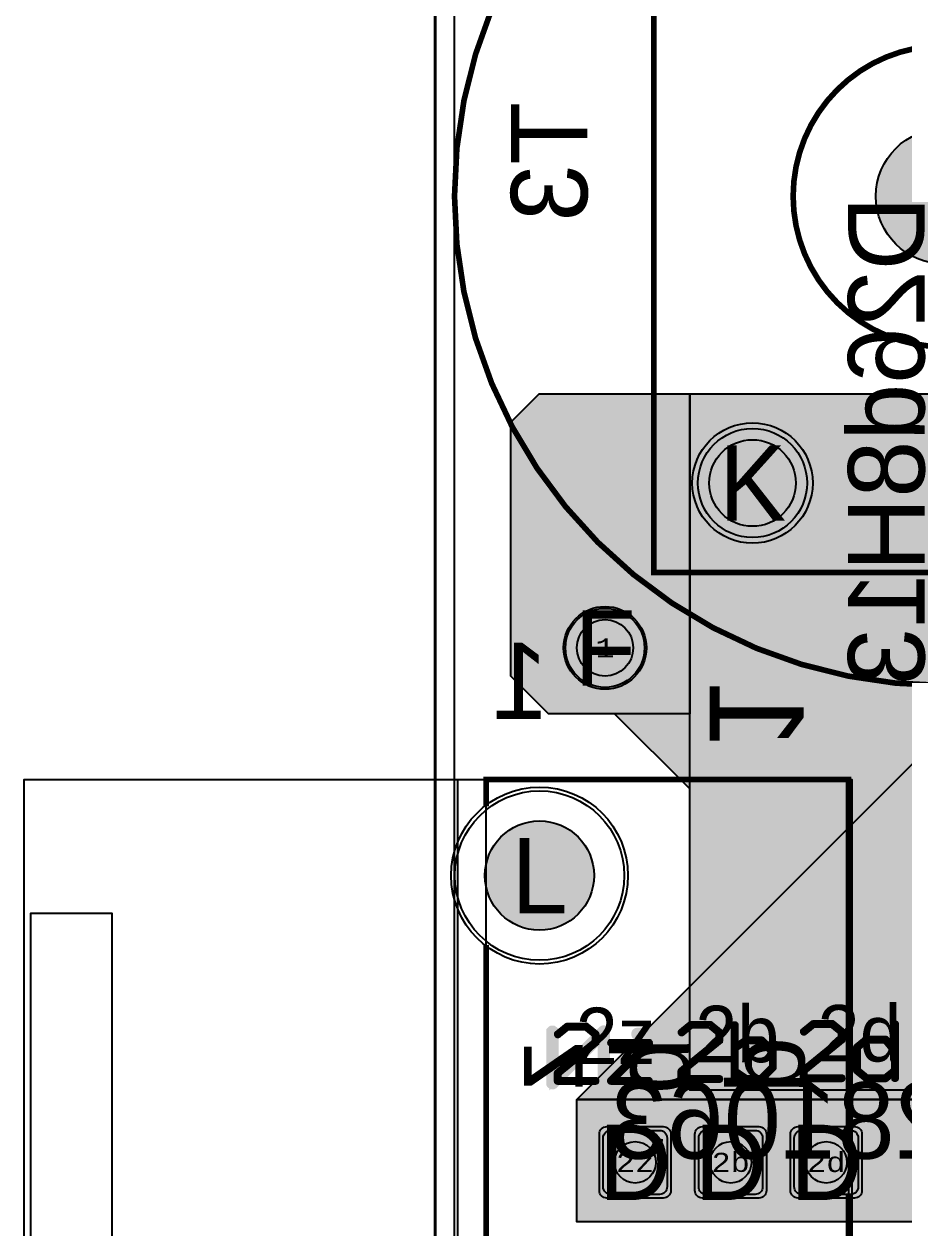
# Model space of a CAD drawing. Extents: x -18 to 179, y -60 to 172.
# Drawn here: x -10.94 to 12.44, y 120.09 to 152.07 of the extents above; entities that cross this region are included whole.
import ezdxf
from ezdxf.enums import TextEntityAlignment as Align

# ---------------------------------------------------------------- set-up
doc = ezdxf.new("R2010")
doc.units = 0
doc.header["$MEASUREMENT"] = 0
for name, color, linetype in [('ASSEMBLY_OUTLINES_BTM', 191, 'CONTINUOUS'), ('ASSEMBLY_PART_NUMBERS_BTM', 191, 'CONTINUOUS'), ('ASSEMBLY_REF_DES_BTM', 191, 'CONTINUOUS'), ('BOARD_OUTLINE', 10, 'CONTINUOUS'), ('DRILL_DRAWING', 21, 'CONTINUOUS'), ('GENERATED_SILKSCREEN_BTM', 255, 'CONTINUOUS'), ('GENERATED_SILKSCREEN_TOP', 140, 'CONTINUOUS'), ('MANUFACTURING_OUTLINES', 10, 'CONTINUOUS'), ('MOUNTING_HOLE_PADS_LAYER14', 150, 'CONTINUOUS'), ('MOUNTING_HOLE_PADS_LAYER15', 230, 'CONTINUOUS'), ('MOUNTING_HOLES_LAYER_BOT17', 42, 'CONTINUOUS'), ('MOUNTING_HOLES_LAYER_TOP', 42, 'CONTINUOUS'), ('PART_HOLES_LAYER_BOTTOM', 30, 'CONTINUOUS'), ('PART_HOLES_LAYER_TOP', 30, 'CONTINUOUS'), ('PART_PADS_LAYER_BOTTOM', 230, 'CONTINUOUS'), ('PART_PADS_LAYER_TOP', 150, 'CONTINUOUS'), ('PIN_NUMBERS_BTM', 8, 'CONTINUOUS'), ('PIN_NUMBERS_TOP', 8, 'CONTINUOUS'), ('PLACEMENT_OUTLINES_BTM', 222, 'CONTINUOUS'), ('PLANE_DATA_LAYER_BOTTOM', 230, 'CONTINUOUS'), ('PLANE_SHAPES_LAYER_BOTTOM', 230, 'CONTINUOUS'), ('ROUTE_BORDER', 151, 'CONTINUOUS'), ('SILKSCREEN_OUTLINES_BTM', 211, 'CONTINUOUS'), ('SILKSCREEN_OUTLINES_TOP', 150, 'CONTINUOUS'), ('SOLDERMASK_PADS_BTM', 102, 'CONTINUOUS'), ('SOLDERMASK_PADS_TOP', 102, 'CONTINUOUS'), ('TRACES_LAYER_TOP', 150, 'CONTINUOUS')]:
    doc.layers.add(name, color=color, linetype=linetype)
doc.styles.add('COURIER_NEW', font='COUR.TTF')
doc.styles.add('VERIBEST_GERBER_0', font='txt')

msp = doc.modelspace()

# ---------------------------------------------------------------- hatches: boundary and pattern name
at = {"layer": 'MOUNTING_HOLES_LAYER_BOT17'}
h = msp.add_hatch(color=256, dxfattribs=at)
edge = h.paths.add_edge_path()
edge.add_arc((13.5, 147.5), 1.8, 0, 360)
h = msp.add_hatch(color=256, dxfattribs=at)
edge = h.paths.add_edge_path()
edge.add_arc((8.42, 139.88), 1.15, 0, 360)
h = msp.add_hatch(color=256, dxfattribs=at)
edge = h.paths.add_edge_path()
edge.add_arc((2.76, 129.45), 1.45, 0, 360)
at = {"layer": 'MOUNTING_HOLES_LAYER_TOP'}
h = msp.add_hatch(color=256, dxfattribs=at)
edge = h.paths.add_edge_path()
edge.add_arc((13.5, 147.5), 1.8, 0, 360)
h = msp.add_hatch(color=256, dxfattribs=at)
edge = h.paths.add_edge_path()
edge.add_arc((8.42, 139.88), 1.15, 0, 360)
h = msp.add_hatch(color=256, dxfattribs=at)
edge = h.paths.add_edge_path()
edge.add_arc((2.76, 129.45), 1.45, 0, 360)
at = {"layer": 'PART_HOLES_LAYER_BOTTOM'}
h = msp.add_hatch(color=256, dxfattribs=at)
edge = h.paths.add_edge_path()
edge.add_arc((4.5, 135.5), 0.75, 0, 360)
h = msp.add_hatch(color=256, dxfattribs=at)
edge = h.paths.add_edge_path()
edge.add_arc((5.3, 121.83), 0.55, 0, 360)
h = msp.add_hatch(color=256, dxfattribs=at)
edge = h.paths.add_edge_path()
edge.add_arc((7.84, 121.83), 0.55, 0, 360)
h = msp.add_hatch(color=256, dxfattribs=at)
edge = h.paths.add_edge_path()
edge.add_arc((10.38, 121.83), 0.55, 0, 360)
at = {"layer": 'PART_HOLES_LAYER_TOP'}
h = msp.add_hatch(color=256, dxfattribs=at)
edge = h.paths.add_edge_path()
edge.add_arc((4.5, 135.5), 0.75, 0, 360)
h = msp.add_hatch(color=256, dxfattribs=at)
edge = h.paths.add_edge_path()
edge.add_arc((5.3, 121.83), 0.55, 0, 360)
h = msp.add_hatch(color=256, dxfattribs=at)
edge = h.paths.add_edge_path()
edge.add_arc((7.84, 121.83), 0.55, 0, 360)
h = msp.add_hatch(color=256, dxfattribs=at)
edge = h.paths.add_edge_path()
edge.add_arc((10.38, 121.83), 0.55, 0, 360)
at = {"layer": 'PLANE_DATA_LAYER_BOTTOM'}
h = msp.add_hatch(color=256, dxfattribs=at)
h.paths.add_polyline_path([(17.250002, 130.968436), (17.249998, 122.28156), (17.249998, 122.281559, -0.198909956), (17.22768, 122.227678), (15.272322, 120.27232, -0.198913366), (15.21844, 120.250002), (3.8262, 120.25, -0.414213562), (3.75, 120.3262), (3.750002, 123.468439), (3.750002, 123.46844, -0.198909956), (3.77232, 123.522321), (3.95, 123.700001), (6.749998, 126.499998), (6.75, 126.500004), (6.75, 131.749996), (6.749997, 131.750001), (4.750002, 133.749998, 0.207684346), (4.749996, 133.75), (3.03156, 133.750002, -0.198913366), (2.977678, 133.77232), (2.02232, 134.727678, -0.198909956), (2.000002, 134.781559), (2.000002, 141.468441, -0.198909956), (2.02232, 141.522322), (2.727678, 142.22768, -0.198913366), (2.78156, 142.249998), (2.95, 142.249998), (6.47, 142.249999), (13.113376, 142.25, -0.227836714), (13.172878, 142.221402), (13.7333, 141.520875, -0.170304676), (13.749998, 141.473273), (13.75, 134.500004), (13.750003, 134.499999), (17.227684, 131.022318, -0.198909956), (17.250002, 130.968437)], flags=0)
h.paths.add_polyline_path([(2.95, 135.5, -1), (6.05, 135.5, -1)], flags=0)
h.paths.add_polyline_path([(6.47, 139.88, -1), (10.37, 139.88, -1)], flags=0)
h.paths.add_polyline_path([(11.03, 120.48, 0.414213562), (11.73, 121.18), (11.73, 122.48, 0.414213562), (11.03, 123.18), (9.73, 123.18, 0.235524645), (9.170866, 122.901152, -0.498717847), (9.049134, 122.901152, 0.235524645), (8.49, 123.18), (7.19, 123.18, 0.235524645), (6.630866, 122.901152, -0.498717847), (6.509134, 122.901152, 0.235524645), (5.95, 123.18), (4.65, 123.18, 0.414213562), (3.95, 122.48), (3.95, 121.18, 0.414213562), (4.65, 120.48), (5.95, 120.48, 0.235524645), (6.509134, 120.758848, -0.498717847), (6.630866, 120.758848, 0.235524645), (7.19, 120.48), (8.49, 120.48, 0.235524645), (9.049134, 120.758848, -0.498717847), (9.170866, 120.758848, 0.235524645), (9.73, 120.48)], flags=0)
h.paths.add_polyline_path([(14.05, 123.75, -1), (17.05, 123.75, -1)], flags=0)
h.paths.add_polyline_path([(14.05, 129.25, -1), (17.05, 129.25, -1)], flags=0)
for points in [[(8.42, 139.88), (8.42, 141.9062)], [(8.42, 139.88), (6.3938, 139.88)], [(8.42, 139.88), (8.42, 137.8538)], [(8.42, 139.88), (10.4462, 139.88)], [(4.5, 135.5), (3.451875, 136.743367)], [(4.5, 135.5), (5.743367, 136.548125)], [(4.5, 135.5), (3.256633, 134.451875)], [(4.5, 135.5), (5.548125, 134.256633)], [(5.9, 122.43), (6.235641, 123.201731)], [(7.24, 122.43), (6.904372, 123.201736)], [(8.44, 122.43), (8.775641, 123.201731)], [(9.78, 122.43), (9.444372, 123.201736)], [(4.7, 122.43), (4.101144, 123.028856)], [(10.98, 122.43), (11.578856, 123.028856)], [(4.7, 121.23), (4.101144, 120.631144)], [(5.9, 121.23), (6.434252, 120.573381)], [(7.24, 121.23), (6.70574, 120.573387)], [(8.44, 121.23), (8.974252, 120.573381)], [(9.78, 121.23), (9.24574, 120.573387)], [(10.98, 121.23), (11.578856, 120.631144)]]:
    msp.add_hatch(color=256, dxfattribs=at).paths.add_polyline_path(points, is_closed=False, flags=0)
at = {"layer": 'PLANE_SHAPES_LAYER_BOTTOM'}
for points in [[(6.75, 133.75), (3, 133.75), (2, 134.75), (2, 141.5), (2.75, 142.25), (6.75, 142.25)], [(13.75, 123.75), (6.75, 123.75), (6.75, 142.25), (13.15, 142.25), (13.75, 141.5)], [(4.75, 133.75), (6.75, 131.75), (6.75, 133.75)], [(3.75, 123.5), (13.75, 133.5), (13.75, 123.5)], [(17.25, 122.25), (15.25, 120.25), (3.75, 120.25), (3.75, 123.5), (17.25, 123.5)]]:
    msp.add_hatch(color=256, dxfattribs=at).paths.add_polyline_path(points, flags=0)

# ---------------------------------------------------------------- linework, layer by layer
at = {"layer": 'ASSEMBLY_OUTLINES_BTM'}
for points in [[(5.8, 137.5), (5.8, 157.5), (20.8, 157.5), (20.8, 137.5)], [(-10.94, 38), (-10.94, 132), (11.06, 132), (11.06, 38)], [(0, 38), (0, 132), (10.97, 132), (10.97, 38)], [(-10.76, 41.55), (-10.76, 128.45), (-8.61, 128.45), (-8.61, 41.55)]]:
    msp.add_lwpolyline(points, close=True, dxfattribs=at)
for radius in [13, 4]:
    msp.add_circle((13.5, 147.5), radius, dxfattribs=at)
at = {"layer": 'BOARD_OUTLINE'}
msp.add_lwpolyline([(0, 1.5), (0, 168.5, -0.414213562), (1.5, 170), (153.5, 170, -0.414213562), (155, 168.5), (155, 1.5, -0.414213562), (153.5, 0), (1.5, 0, -0.414213562)], format="xyb", close=True, dxfattribs=at)
at = {"layer": 'GENERATED_SILKSCREEN_BTM', "const_width": 0.15}
for points in [[(0.5, 147.5, -1), (26.5, 147.5, -1)], [(9.5, 147.5, -1), (17.5, 147.5, -1)]]:
    msp.add_lwpolyline(points, format="xyb", close=True, dxfattribs=at)
msp.add_lwpolyline([(5.8, 137.5), (5.8, 157.5), (20.8, 157.5), (20.8, 137.5)], close=True, dxfattribs=at)
at = {"layer": 'GENERATED_SILKSCREEN_BTM', "const_width": 0.25}
for points in [[(6.641154, 133.063293), (6.638654, 133.043293), (6.626154, 133.030793), (6.608654, 133.025793), (6.588654, 133.023293), (6.571154, 133.025793), (6.553654, 133.030793), (6.541154, 133.043293), (6.538654, 133.063293), (6.538654, 134.038293), (6.541154, 134.055793), (6.553654, 134.070793), (6.571154, 134.078293), (6.588654, 134.080793), (6.608654, 134.078293), (6.626154, 134.070793), (6.638654, 134.055793), (6.641154, 134.038293), (6.641154, 133.598293), (8.988654, 133.598293), (9.006154, 133.595793), (9.018654, 133.588293), (9.026154, 133.575793), (9.028654, 133.558293), (9.031154, 133.545793), (9.031154, 133.533293), (9.026154, 133.520793), (9.016154, 133.513293), (8.331154, 133.025793), (8.323654, 133.020793), (8.313654, 133.015793), (8.306154, 133.015793), (8.298654, 133.018293), (8.281154, 133.025793), (8.268654, 133.038293), (8.258654, 133.053293), (8.253654, 133.070793), (8.258654, 133.088293), (8.271154, 133.100793), (8.831154, 133.500793), (6.641154, 133.500793), (6.641154, 133.063293)], [(4.437716, 125.333098), (4.449896, 125.341218), (4.462076, 125.345278), (4.472226, 125.343248), (4.484406, 125.335128), (4.496586, 125.331068), (4.504706, 125.324978), (4.508766, 125.314828), (4.510796, 125.304678), (4.510796, 123.934428), (4.506736, 123.920218), (4.496586, 123.908038), (4.484406, 123.901948), (4.470196, 123.899918), (4.455986, 123.901948), (4.441776, 123.908038), (4.433656, 123.920218), (4.429596, 123.934428), (4.429596, 125.203178), (3.132426, 123.901948), (3.120246, 123.895858), (3.108066, 123.895858), (3.095886, 123.897888), (3.083706, 123.901948), (3.073556, 123.908038), (3.065436, 123.916158), (3.061376, 123.924278), (3.061376, 123.934428), (3.061376, 125.304678), (3.063406, 125.318888), (3.073556, 125.329038), (3.087766, 125.337158), (3.101976, 125.339188), (3.116186, 125.337158), (3.128366, 125.329038), (3.138516, 125.318888), (3.142576, 125.304678), (3.142576, 124.035928), (4.437716, 125.333098)], [(6.32678, 123.828723), (6.31866, 123.832783), (6.30648, 123.832783), (6.29633, 123.836843), (5.88018, 124.248933), (5.87409, 124.261113), (5.87206, 124.269233), (5.87003, 124.279383), (5.87003, 124.827483), (5.87206, 124.839663), (5.87815, 124.849813), (6.11363, 125.198973), (5.35847, 125.198973), (5.34426, 125.201003), (5.33208, 125.211153), (5.32599, 125.225363), (5.32396, 125.241603), (5.32599, 125.255813), (5.33208, 125.270023), (5.34426, 125.278143), (5.35847, 125.282203), (7.30118, 125.280173), (7.31742, 125.276113), (7.32757, 125.265963), (7.33569, 125.253783), (7.33772, 125.239573), (7.33569, 125.223333), (7.32757, 125.209123), (7.31742, 125.198973), (7.30118, 125.194913), (7.10224, 125.194913), (7.33366, 124.849813), (7.33975, 124.839663), (7.34178, 124.827483), (7.34178, 124.279383), (7.33975, 124.269233), (7.33772, 124.261113), (7.33163, 124.248933), (6.91345, 123.836843), (6.90533, 123.832783), (6.89518, 123.832783), (6.89112, 123.828723), (6.88503, 123.828723), (6.32678, 123.828723)], [(10.391038, 124.935004), (10.395098, 124.928914), (10.397128, 124.920794), (10.399158, 124.912674), (10.399158, 124.228564), (10.399158, 124.220444), (10.397128, 124.216384), (10.395098, 124.210294), (10.391038, 124.202174), (10.165708, 123.926094), (10.358558, 123.926094), (10.374798, 123.924064), (10.384948, 123.913914), (10.391038, 123.899704), (10.393068, 123.885494), (10.391038, 123.871284), (10.384948, 123.859104), (10.374798, 123.848954), (10.358558, 123.844894), (9.382128, 123.844894), (9.378068, 123.844894), (8.409758, 123.844894), (8.395548, 123.848954), (8.383368, 123.859104), (8.377278, 123.871284), (8.375248, 123.885494), (8.377278, 123.899704), (8.383368, 123.913914), (8.395548, 123.924064), (8.409758, 123.926094), (9.268448, 123.926094), (8.941618, 124.194054), (8.935528, 124.202174), (8.929438, 124.216384), (8.927408, 124.222474), (8.925378, 124.228564), (8.925378, 124.912674), (8.929438, 124.920794), (8.931468, 124.926884), (8.935528, 124.935004), (9.213638, 125.278074), (9.219728, 125.286194), (9.227848, 125.290254), (9.237998, 125.294314), (9.246118, 125.296344), (10.080448, 125.296344), (10.090598, 125.294314), (10.098718, 125.290254), (10.106838, 125.286194), (10.112928, 125.278074), (10.391038, 124.935004)], [(6.21107, 125.198973), (5.95326, 124.817333), (5.95326, 124.299683), (6.34708, 123.909923), (6.8627, 123.909923), (7.25855, 124.299683), (7.25855, 124.817333), (7.00277, 125.194913), (6.21107, 125.198973)], [(9.264388, 125.211084), (9.010638, 124.898464), (9.010638, 124.248864), (9.404458, 123.926094), (10.060148, 123.926094), (10.315928, 124.242774), (10.315928, 124.898464), (10.060148, 125.211084), (9.264388, 125.211084)]]:
    msp.add_lwpolyline(points, dxfattribs=at)
at = {"layer": 'GENERATED_SILKSCREEN_BTM', "const_width": 0.15}
for points in [[(10.970005, 122.755), (10.969995, 122.755), (10.969995, 131.999995), (1.340005, 131.999995), (1.340005, 131.290989, 0.000001377), (1.339995, 131.290981), (1.339995, 132, -0.414213562), (1.34, 132.000005), (10.97, 132.000005, -0.414213562), (10.970005, 132), (10.970005, 122.755)], [(1.340005, 42.390989, 0.000001377), (1.339995, 42.390981), (1.339995, 127.609019, 0.000001377), (1.340005, 127.609011), (1.340005, 42.390989)], [(10.970005, 117.462404, 0.000003461), (10.969995, 117.462412), (10.969995, 120.905), (10.970005, 120.905), (10.970005, 117.462404)]]:
    msp.add_lwpolyline(points, format="xyb", dxfattribs=at)
at = {"layer": 'GENERATED_SILKSCREEN_TOP', "const_width": 0.15}
for points in [[(4.01975, 125.4585), (4.27175, 125.253), (4.27625, 125.2455), (4.27775, 125.2395), (4.28075, 125.235), (4.28225, 125.229), (4.28225, 125.0235), (4.28075, 125.0175), (4.27775, 125.0085), (4.27625, 125.001), (4.27175, 124.998), (3.27275, 124.1865), (3.27275, 124.026), (4.25225, 124.026), (4.26275, 124.023), (4.27175, 124.017), (4.27625, 124.0065), (4.27775, 123.9945), (4.27625, 123.984), (4.27175, 123.9735), (4.26275, 123.9675), (4.25225, 123.9645), (3.24125, 123.9645), (3.22925, 123.9675), (3.22175, 123.975), (3.21425, 123.9825), (3.21125, 123.9945), (3.21125, 124.2), (3.21275, 124.2045), (3.21575, 124.215), (3.21875, 124.2195), (3.22175, 124.2225), (3.22475, 124.2255), (4.22225, 125.0385), (4.22225, 125.214), (3.98825, 125.403), (3.50375, 125.403), (3.25925, 125.2035), (3.24875, 125.2005), (3.23825, 125.202), (3.22925, 125.2065), (3.22325, 125.2155), (3.21725, 125.2245), (3.21575, 125.235), (3.21575, 125.241), (3.21725, 125.2455), (3.22475, 125.253), (3.47675, 125.4585), (3.48275, 125.46), (3.48725, 125.4615), (3.48875, 125.463), (3.49475, 125.4645), (4.00025, 125.4645), (4.00625, 125.463), (4.00775, 125.463), (4.00925, 125.4615), (4.01375, 125.46), (4.01975, 125.4585)], [(7.309, 125.5085), (7.561, 125.303), (7.5655, 125.2955), (7.567, 125.2895), (7.57, 125.285), (7.5715, 125.279), (7.5715, 125.0735), (7.57, 125.0675), (7.567, 125.0585), (7.5655, 125.051), (7.561, 125.048), (6.562, 124.2365), (6.562, 124.076), (7.5415, 124.076), (7.552, 124.073), (7.561, 124.067), (7.5655, 124.0565), (7.567, 124.0445), (7.5655, 124.034), (7.561, 124.0235), (7.552, 124.0175), (7.5415, 124.0145), (6.5305, 124.0145), (6.5185, 124.0175), (6.511, 124.025), (6.5035, 124.0325), (6.5005, 124.0445), (6.5005, 124.25), (6.502, 124.2545), (6.505, 124.265), (6.508, 124.2695), (6.511, 124.2725), (6.514, 124.2755), (7.5115, 125.0885), (7.5115, 125.264), (7.2775, 125.453), (6.793, 125.453), (6.5485, 125.2535), (6.538, 125.2505), (6.5275, 125.252), (6.5185, 125.2565), (6.5125, 125.2655), (6.5065, 125.2745), (6.505, 125.285), (6.505, 125.291), (6.5065, 125.2955), (6.514, 125.303), (6.766, 125.5085), (6.772, 125.51), (6.7765, 125.5115), (6.778, 125.513), (6.784, 125.5145), (7.2895, 125.5145), (7.2955, 125.513), (7.297, 125.513), (7.2985, 125.5115), (7.303, 125.51), (7.309, 125.5085)], [(8.989, 124.7645), (8.986, 124.7705), (8.986, 124.7795), (8.983, 124.787), (8.6785, 125.0945), (8.6695, 125.099), (8.6635, 125.1005), (8.656, 125.102), (8.251, 125.102), (8.242, 125.1005), (8.2345, 125.096), (7.9765, 124.922), (7.9765, 125.48), (7.975, 125.4905), (7.9675, 125.4995), (7.957, 125.504), (7.945, 125.5055), (7.9345, 125.504), (7.924, 125.4995), (7.918, 125.4905), (7.915, 125.48), (7.9165, 124.0445), (7.9195, 124.0325), (7.927, 124.025), (7.936, 124.019), (7.9465, 124.0175), (7.9585, 124.019), (7.969, 124.025), (7.9765, 124.0325), (7.9795, 124.0445), (7.9795, 124.1915), (8.2345, 124.0205), (8.242, 124.016), (8.251, 124.0145), (8.656, 124.0145), (8.6635, 124.016), (8.6695, 124.0175), (8.6785, 124.022), (8.983, 124.331), (8.986, 124.337), (8.986, 124.3445), (8.989, 124.3475), (8.989, 124.352), (8.989, 124.7645)], [(10.559, 125.5285), (10.811, 125.323), (10.8155, 125.3155), (10.817, 125.3095), (10.82, 125.305), (10.8215, 125.299), (10.8215, 125.0935), (10.82, 125.0875), (10.817, 125.0785), (10.8155, 125.071), (10.811, 125.068), (9.812, 124.2565), (9.812, 124.096), (10.7915, 124.096), (10.802, 124.093), (10.811, 124.087), (10.8155, 124.0765), (10.817, 124.0645), (10.8155, 124.054), (10.811, 124.0435), (10.802, 124.0375), (10.7915, 124.0345), (9.7805, 124.0345), (9.7685, 124.0375), (9.761, 124.045), (9.7535, 124.0525), (9.7505, 124.0645), (9.7505, 124.27), (9.752, 124.2745), (9.755, 124.285), (9.758, 124.2895), (9.761, 124.2925), (9.764, 124.2955), (10.7615, 125.1085), (10.7615, 125.284), (10.5275, 125.473), (10.043, 125.473), (9.7985, 125.2735), (9.788, 125.2705), (9.7775, 125.272), (9.7685, 125.2765), (9.7625, 125.2855), (9.7565, 125.2945), (9.755, 125.305), (9.755, 125.311), (9.7565, 125.3155), (9.764, 125.323), (10.016, 125.5285), (10.022, 125.53), (10.0265, 125.5315), (10.028, 125.533), (10.034, 125.5345), (10.5395, 125.5345), (10.5455, 125.533), (10.547, 125.533), (10.5485, 125.5315), (10.553, 125.53), (10.559, 125.5285)], [(11.4335, 124.0405), (11.438, 124.0375), (11.444, 124.036), (11.45, 124.0345), (11.9555, 124.0345), (11.9615, 124.0345), (11.9645, 124.036), (11.9675, 124.0375), (11.975, 124.0405), (12.179, 124.207), (12.179, 124.0645), (12.1805, 124.0525), (12.188, 124.045), (12.1985, 124.0405), (12.209, 124.039), (12.2195, 124.0405), (12.2285, 124.045), (12.236, 124.0525), (12.239, 124.0645), (12.239, 124.786), (12.239, 124.789), (12.239, 125.5045), (12.236, 125.515), (12.2285, 125.524), (12.2195, 125.5285), (12.209, 125.53), (12.1985, 125.5285), (12.188, 125.524), (12.1805, 125.515), (12.179, 125.5045), (12.179, 124.87), (11.981, 125.1115), (11.975, 125.116), (11.9645, 125.1205), (11.96, 125.122), (11.9555, 125.1235), (11.45, 125.1235), (11.444, 125.1205), (11.4395, 125.119), (11.4335, 125.116), (11.18, 124.9105), (11.174, 124.906), (11.171, 124.9), (11.168, 124.8925), (11.1665, 124.8865), (11.1665, 124.27), (11.168, 124.2625), (11.171, 124.2565), (11.174, 124.2505), (11.18, 124.246), (11.4335, 124.0405)], [(4.63625, 124.0185), (4.63025, 124.0095), (4.62725, 124.0005), (4.62875, 123.993), (4.63475, 123.984), (4.63775, 123.975), (4.64225, 123.969), (4.64975, 123.966), (4.65725, 123.9645), (5.66975, 123.9645), (5.68025, 123.9675), (5.68925, 123.9735), (5.69375, 123.984), (5.69525, 123.9945), (5.69375, 124.005), (5.68925, 124.014), (5.68025, 124.0215), (5.66975, 124.0245), (4.73225, 124.0245), (5.69375, 124.983), (5.69825, 124.992), (5.69825, 125.001), (5.69675, 125.01), (5.69375, 125.019), (5.68775, 125.0265), (5.68325, 125.0325), (5.67725, 125.0355), (5.66975, 125.0355), (4.65725, 125.0355), (4.64675, 125.034), (4.63925, 125.0265), (4.63325, 125.016), (4.63175, 125.0055), (4.63325, 124.995), (4.63925, 124.986), (4.64675, 124.9785), (4.65725, 124.9755), (5.59475, 124.9755), (4.63625, 124.0185)], [(7.9765, 124.85), (8.2585, 125.0405), (8.641, 125.0405), (8.929, 124.7495), (8.929, 124.3685), (8.641, 124.076), (8.2585, 124.076), (7.9795, 124.265), (7.9765, 124.85)], [(11.2295, 124.873), (11.4605, 125.0605), (11.9405, 125.0605), (12.179, 124.7695), (12.179, 124.285), (11.945, 124.096), (11.4605, 124.096), (11.2295, 124.285), (11.2295, 124.873)]]:
    msp.add_lwpolyline(points, dxfattribs=at)
at = {"layer": 'MANUFACTURING_OUTLINES'}
msp.add_lwpolyline([(155.0254, 1.5, -0.414213562), (153.5, -0.0254), (1.5, -0.0254, -0.414213562), (-0.0254, 1.5), (-0.0254, 168.5, -0.414213562), (1.5, 170.0254), (153.5, 170.0254, -0.414213562), (155.0254, 168.5)], format="xyb", close=True, dxfattribs=at)
at = {"layer": 'MOUNTING_HOLE_PADS_LAYER14'}
for centre, radius in [((8.42, 139.88), 1.45), ((2.76, 129.45), 2.25)]:
    msp.add_circle(centre, radius, dxfattribs=at)
at = {"layer": 'MOUNTING_HOLE_PADS_LAYER15'}
for centre, radius in [((8.42, 139.88), 1.45), ((2.76, 129.45), 2.25)]:
    msp.add_circle(centre, radius, dxfattribs=at)
at = {"layer": 'MOUNTING_HOLES_LAYER_BOT17'}
for centre, radius in [((13.5, 147.5), 1.8), ((8.42, 139.88), 1.15), ((2.76, 129.45), 1.45)]:
    msp.add_circle(centre, radius, dxfattribs=at)
at = {"layer": 'MOUNTING_HOLES_LAYER_TOP'}
for centre, radius in [((13.5, 147.5), 1.8), ((8.42, 139.88), 1.15), ((2.76, 129.45), 1.45)]:
    msp.add_circle(centre, radius, dxfattribs=at)
at = {"layer": 'PART_HOLES_LAYER_BOTTOM'}
for centre, radius in [((4.5, 135.5), 0.75), ((5.3, 121.83), 0.55), ((7.84, 121.83), 0.55), ((10.38, 121.83), 0.55)]:
    msp.add_circle(centre, radius, dxfattribs=at)
at = {"layer": 'PART_HOLES_LAYER_TOP'}
for centre, radius in [((4.5, 135.5), 0.75), ((5.3, 121.83), 0.55), ((7.84, 121.83), 0.55), ((10.38, 121.83), 0.55)]:
    msp.add_circle(centre, radius, dxfattribs=at)
at = {"layer": 'PART_PADS_LAYER_BOTTOM'}
for points in [[(4.65, 120.98, -0.414213562), (4.45, 121.18), (4.45, 122.48, -0.414213562), (4.65, 122.68), (5.95, 122.68, -0.414213562), (6.15, 122.48), (6.15, 121.18, -0.414213562), (5.95, 120.98)], [(7.19, 120.98, -0.414213562), (6.99, 121.18), (6.99, 122.48, -0.414213562), (7.19, 122.68), (8.49, 122.68, -0.414213562), (8.69, 122.48), (8.69, 121.18, -0.414213562), (8.49, 120.98)], [(9.73, 120.98, -0.414213562), (9.53, 121.18), (9.53, 122.48, -0.414213562), (9.73, 122.68), (11.03, 122.68, -0.414213562), (11.23, 122.48), (11.23, 121.18, -0.414213562), (11.03, 120.98)]]:
    msp.add_lwpolyline(points, format="xyb", close=True, dxfattribs=at)
msp.add_circle((4.5, 135.5), 1.05, dxfattribs=at)
at = {"layer": 'PART_PADS_LAYER_TOP'}
for points in [[(4.65, 120.98, -0.414213562), (4.45, 121.18), (4.45, 122.48, -0.414213562), (4.65, 122.68), (5.95, 122.68, -0.414213562), (6.15, 122.48), (6.15, 121.18, -0.414213562), (5.95, 120.98)], [(7.19, 120.98, -0.414213562), (6.99, 121.18), (6.99, 122.48, -0.414213562), (7.19, 122.68), (8.49, 122.68, -0.414213562), (8.69, 122.48), (8.69, 121.18, -0.414213562), (8.49, 120.98)], [(9.73, 120.98, -0.414213562), (9.53, 121.18), (9.53, 122.48, -0.414213562), (9.73, 122.68), (11.03, 122.68, -0.414213562), (11.23, 122.48), (11.23, 121.18, -0.414213562), (11.03, 120.98)]]:
    msp.add_lwpolyline(points, format="xyb", close=True, dxfattribs=at)
msp.add_circle((4.5, 135.5), 1.05, dxfattribs=at)
at = {"layer": 'PLACEMENT_OUTLINES_BTM'}
msp.add_lwpolyline([(0.59, 38), (0.59, 132), (10.97, 132), (10.97, 38)], close=True, dxfattribs=at)
msp.add_circle((13.5, 147.5), 13, dxfattribs=at)
at = {"layer": 'PLANE_DATA_LAYER_BOTTOM', "const_width": 0.5}
for points in [[(8.42, 139.88), (8.42, 141.9062)], [(8.42, 139.88), (6.3938, 139.88)], [(8.42, 139.88), (8.42, 137.8538)], [(8.42, 139.88), (10.4462, 139.88)], [(4.5, 135.5), (3.451875, 136.743367)], [(4.5, 135.5), (5.743367, 136.548125)], [(4.5, 135.5), (3.256633, 134.451875)], [(4.5, 135.5), (5.548125, 134.256633)], [(4.7, 122.43), (4.101144, 123.028856)], [(5.9, 122.43), (6.235641, 123.201731)], [(7.24, 122.43), (6.904372, 123.201736)], [(8.44, 122.43), (8.775641, 123.201731)], [(9.78, 122.43), (9.444372, 123.201736)], [(10.98, 122.43), (11.578856, 123.028856)], [(4.7, 121.23), (4.101144, 120.631144)], [(5.9, 121.23), (6.434252, 120.573381)], [(7.24, 121.23), (6.70574, 120.573387)], [(8.44, 121.23), (8.974252, 120.573381)], [(9.78, 121.23), (9.24574, 120.573387)], [(10.98, 121.23), (11.578856, 120.631144)]]:
    msp.add_lwpolyline(points, dxfattribs=at)
at = {"layer": 'PLANE_SHAPES_LAYER_BOTTOM'}
for points in [[(6.75, 133.75), (3, 133.75), (2, 134.75), (2, 141.5), (2.75, 142.25), (6.75, 142.25)], [(13.75, 123.75), (6.75, 123.75), (6.75, 142.25), (13.15, 142.25), (13.75, 141.5)], [(4.75, 133.75), (6.75, 131.75), (6.75, 133.75)], [(3.75, 123.5), (13.75, 133.5), (13.75, 123.5)], [(17.25, 122.25), (15.25, 120.25), (3.75, 120.25), (3.75, 123.5), (17.25, 123.5)]]:
    msp.add_lwpolyline(points, close=True, dxfattribs=at)
at = {"layer": 'ROUTE_BORDER'}
msp.add_lwpolyline([(0.5, 0.64), (0.5, 169.51), (154.5, 169.51), (154.5, 0.64)], close=True, dxfattribs=at)
at = {"layer": 'SILKSCREEN_OUTLINES_BTM'}
for points in [[(5.8, 137.5), (5.8, 157.5), (20.8, 157.5), (20.8, 137.5)], [(1.34, 38), (1.34, 132), (10.97, 132), (10.97, 38)]]:
    msp.add_lwpolyline(points, close=True, dxfattribs=at)
for radius in [13, 4]:
    msp.add_circle((13.5, 147.5), radius, dxfattribs=at)
at = {"layer": 'SOLDERMASK_PADS_BTM'}
for points in [[(4.55, 120.88, -0.414213562), (4.35, 121.08), (4.35, 122.58, -0.414213562), (4.55, 122.78), (6.05, 122.78, -0.414213562), (6.25, 122.58), (6.25, 121.08, -0.414213562), (6.05, 120.88)], [(7.09, 120.88, -0.414213562), (6.89, 121.08), (6.89, 122.58, -0.414213562), (7.09, 122.78), (8.59, 122.78, -0.414213562), (8.79, 122.58), (8.79, 121.08, -0.414213562), (8.59, 120.88)], [(9.63, 120.88, -0.414213562), (9.43, 121.08), (9.43, 122.58, -0.414213562), (9.63, 122.78), (11.13, 122.78, -0.414213562), (11.33, 122.58), (11.33, 121.08, -0.414213562), (11.13, 120.88)]]:
    msp.add_lwpolyline(points, format="xyb", close=True, dxfattribs=at)
for centre, radius in [((8.42, 139.88), 1.6), ((4.5, 135.5), 1.1), ((2.76, 129.45), 2.35)]:
    msp.add_circle(centre, radius, dxfattribs=at)
at = {"layer": 'SOLDERMASK_PADS_TOP'}
for points in [[(4.55, 120.88, -0.414213562), (4.35, 121.08), (4.35, 122.58, -0.414213562), (4.55, 122.78), (6.05, 122.78, -0.414213562), (6.25, 122.58), (6.25, 121.08, -0.414213562), (6.05, 120.88)], [(7.09, 120.88, -0.414213562), (6.89, 121.08), (6.89, 122.58, -0.414213562), (7.09, 122.78), (8.59, 122.78, -0.414213562), (8.79, 122.58), (8.79, 121.08, -0.414213562), (8.59, 120.88)], [(9.63, 120.88, -0.414213562), (9.43, 121.08), (9.43, 122.58, -0.414213562), (9.63, 122.78), (11.13, 122.78, -0.414213562), (11.33, 122.58), (11.33, 121.08, -0.414213562), (11.13, 120.88)]]:
    msp.add_lwpolyline(points, format="xyb", close=True, dxfattribs=at)
for centre, radius in [((8.42, 139.88), 1.6), ((4.5, 135.5), 1.1), ((2.76, 129.45), 2.35)]:
    msp.add_circle(centre, radius, dxfattribs=at)
at = {"layer": 'TRACES_LAYER_TOP'}
for points, const_width in [([(4.5, 135.5), (6.055635, 137.055635), (6.055635, 137.515635), (8.42, 139.88)], 2), ([(8.42, 139.88), (10.332017, 137.967983), (10.342184, 137.967983), (15.55, 132.760167), (15.55, 129.25)], 2), ([(15.55, 123.75), (12.3, 123.75), (10.38, 121.83)], 1.5), ([(7.84, 121.83), (5.3, 121.83)], 1.5), ([(10.38, 121.83), (7.84, 121.83)], 1.5)]:
    msp.add_lwpolyline(points, dxfattribs=dict(at, const_width=const_width))

# ---------------------------------------------------------------- texts
at = {"layer": 'ASSEMBLY_OUTLINES_BTM', "style": 'VERIBEST_GERBER_0', "text_generation_flag": 2}
msp.add_text('1', height=2.03, dxfattribs=at).set_placement((3, 135.64), align=Align.TOP_LEFT)
at = {"layer": 'ASSEMBLY_PART_NUMBERS_BTM', "style": 'VERIBEST_GERBER_0', "text_generation_flag": 2}
msp.add_text('D26d8H13', height=2.032, rotation=90, dxfattribs=at).set_placement((10.96, 147.5), align=Align.TOP_LEFT)
msp.add_text('0039281063', height=2.032, dxfattribs=at).set_placement((19.75, 123.96), align=Align.TOP_LEFT)
at = {"layer": 'ASSEMBLY_REF_DES_BTM', "style": 'VERIBEST_GERBER_0', "text_generation_flag": 2}
msp.add_text('T3', height=2.032, rotation=90, dxfattribs=at).set_placement((2, 150), align=Align.TOP_LEFT)
at = {"layer": 'DRILL_DRAWING', "style": 'VERIBEST_GERBER_0'}
for s, p in [('K', (8.42, 139.88)), ('F', (4.5, 135.5)), ('L', (2.76, 129.45)), ('D', (5.3, 121.83)), ('D', (7.84, 121.83)), ('D', (10.38, 121.83))]:
    msp.add_text(s, height=2, dxfattribs=at).set_placement(p, align=Align.MIDDLE_CENTER)
at = {"layer": 'PIN_NUMBERS_BTM', "style": 'COURIER_NEW'}
for s, p in [('1', (4.5, 135.5)), ('2z', (5.3, 121.83)), ('2b', (7.84, 121.83)), ('2d', (10.38, 121.83))]:
    msp.add_text(s, height=0.508, dxfattribs=at).set_placement(p, align=Align.MIDDLE_CENTER)
at = {"layer": 'PIN_NUMBERS_TOP', "style": 'COURIER_NEW'}
for s, p in [('1', (4.5, 135.5)), ('2z', (5.3, 121.83)), ('2b', (7.84, 121.83)), ('2d', (10.38, 121.83))]:
    msp.add_text(s, height=0.508, dxfattribs=at).set_placement(p, align=Align.MIDDLE_CENTER)
at = {"layer": 'SILKSCREEN_OUTLINES_BTM', "style": 'VERIBEST_GERBER_0', "text_generation_flag": 2}
for s, height, rotation, p in [('1', 2.5, 270, (6.528654, 134.640793)), ('z', 2.03, 90, (4.518916, 123.705038)), ('b', 2.03, 90, (7.3499, 123.638918)), ('d', 2.03, 90, (10.407278, 123.655089))]:
    msp.add_text(s, height=height, rotation=rotation, dxfattribs=at).set_placement(p, align=Align.BOTTOM_RIGHT)
at = {"layer": 'SILKSCREEN_OUTLINES_TOP', "style": 'VERIBEST_GERBER_0'}
for s, p in [('2b', (9.13, 124.04)), ('2d', (12.38, 124.06)), ('2z', (5.84, 123.99))]:
    msp.add_text(s, height=1.5, dxfattribs=at).set_placement(p, align=Align.BOTTOM_RIGHT)

doc.saveas('drawing.dxf')
